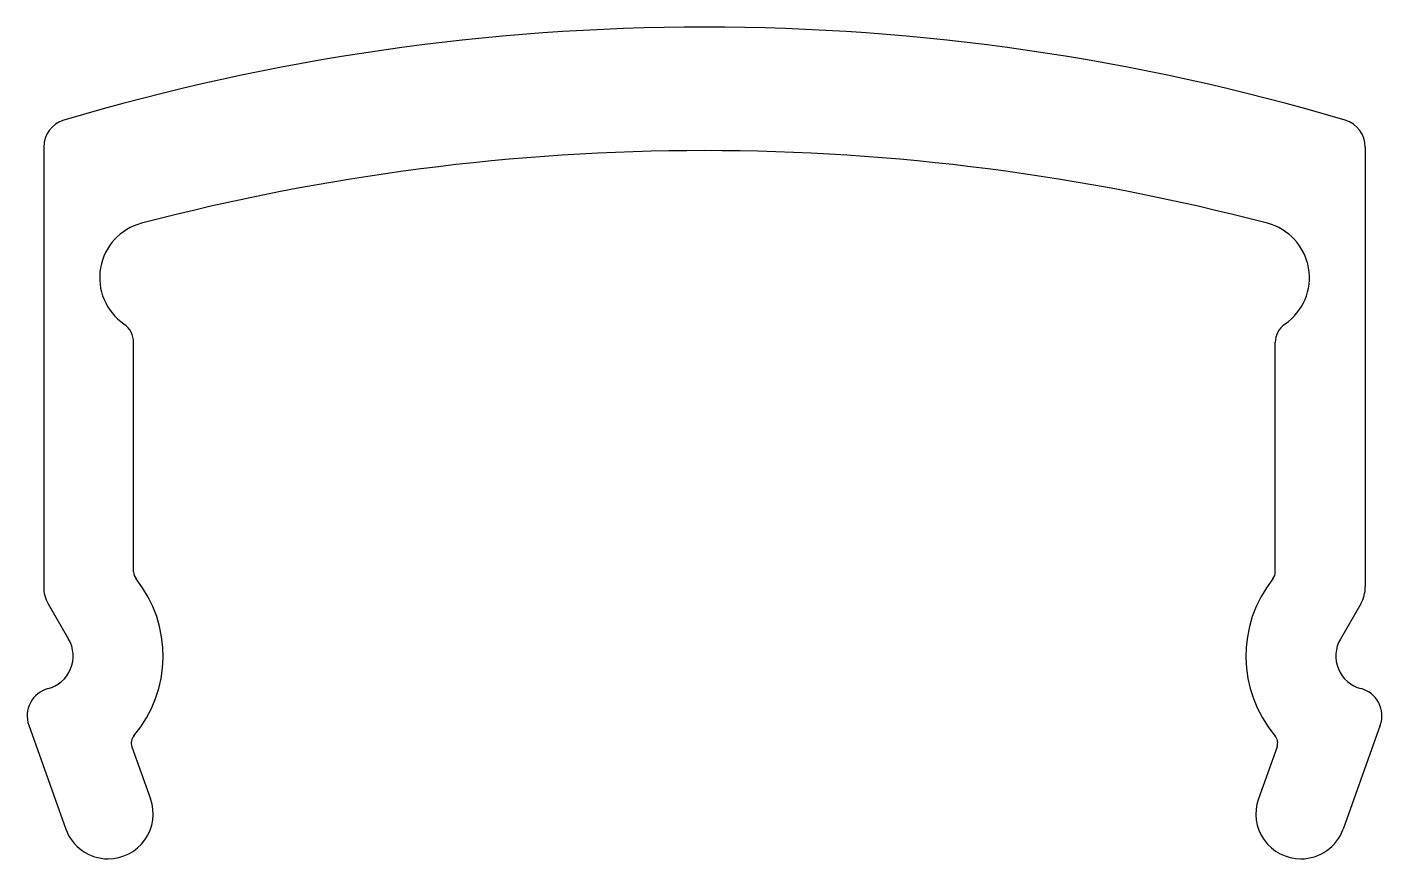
# Model space of a CAD drawing. Extents: x 537 to 549, y 440.2 to 447.6.
import ezdxf

# ---------------------------------------------------------------- set-up
doc = ezdxf.new("R2010")
doc.units = 0
doc.layers.get('0').update_dxf_attribs({"linetype": 'CONTINUOUS'})

msp = doc.modelspace()

# ---------------------------------------------------------------- linework, layer by layer
for p, q in [((537.128, 446.499), (537.128, 442.587)), ((548.878, 446.499), (548.878, 442.587)), ((537.928, 442.721), (537.928, 444.761)), ((548.078, 442.721), (548.078, 444.761)), ((537.168, 442.437), (537.349, 442.123)), ((548.838, 442.437), (548.657, 442.123)), ((536.995, 441.357), (537.325, 440.433)), ((549.011, 441.357), (548.681, 440.433)), ((537.913, 441.166), (538.078, 440.702)), ((548.093, 441.166), (547.928, 440.702)), ((548.305, 440.168), (548.305, 440.168))]:
    msp.add_line(p, q)
for centre, radius, start, end in [((543.003, 427.567), 20, 73.4525, 106.5475), ((537.378, 446.499), 0.25, 106.5475, 180), ((548.628, 446.499), 0.25, 0, 73.4525), ((543.003, 426.765), 19.703, 90, 104.7145), ((543.003, 426.765), 19.703, 75.2855, 90), ((538.126, 445.338), 0.5, 104.7145, 235.3975), ((547.881, 445.338), 0.5, 304.6025, 75.2855), ((537.728, 444.761), 0.2, 0, 55.3975), ((548.278, 444.761), 0.2, 124.6025, 180), ((538.028, 442.721), 0.1, 180, 218.5561), ((537.09, 441.973), 1.1, 319.8602, 38.5561), ((548.916, 441.973), 1.1, 141.4439, 220.1398), ((547.978, 442.721), 0.1, 321.4439, 360), ((537.428, 442.587), 0.3, 180, 210), ((548.578, 442.587), 0.3, 330, 0), ((537.09, 441.973), 0.3, 284.8486, 30), ((548.916, 441.973), 0.3, 150, 255.1514), ((537.231, 441.441), 0.25, 104.8486, 199.6319), ((548.776, 441.441), 0.25, 340.3681, 75.1514), ((538.007, 441.199), 0.1, 139.8602, 199.6319), ((547.999, 441.199), 0.1, 340.3681, 40.1398), ((537.701, 440.568), 0.4, 270, 19.6319), ((548.305, 440.568), 0.4, 160.3681, 270), ((537.701, 440.568), 0.4, 199.6319, 270), ((548.305, 440.568), 0.4, 270, 340.3681)]:
    msp.add_arc(centre, radius, start, end)

doc.saveas('drawing.dxf')
